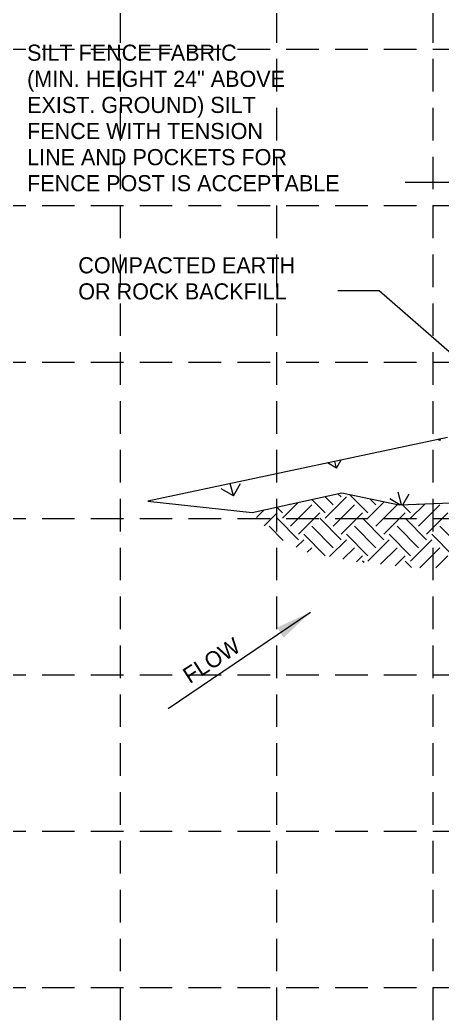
# Model space of a CAD drawing. Header units: inches. Extents: x 2525137 to 2526060, y 7086153 to 7086731.
# Drawn here: x 2525906.1 to 2525945, y 7086352.8 to 7086444.5 of the extents above; entities that cross this region are included whole.
import ezdxf
from ezdxf.enums import TextEntityAlignment as Align

# ---------------------------------------------------------------- set-up
doc = ezdxf.new("R2010")
doc.units = ezdxf.units.IN
doc.header["$MEASUREMENT"] = 0
doc.linetypes.add('HIDDEN', pattern=[0.375, 0.25, -0.125])
doc.layers.add('E-ROW', color=5, linetype='Continuous')
doc.layers.add('GRID', color=254, linetype='HIDDEN')
doc.styles.add('L300', font='UNIV.shx', dxfattribs={"oblique": 15, "height": 6})
doc.styles.add('Style-ENGINEERING', font='ENGINEERING.shx')

# ---------------------------------------------------------------- blocks, each defined once
blk = doc.blocks.new('A$C6C18579E')
at = {"color": 7, "linetype": 'Continuous', "lineweight": 0}
for p, q in [((18.746, 48.838), (28.592, 48.838)), ((17.456, 43.466), (15.393, 43.466)), ((24.32, 37.463), (17.456, 43.466)), ((20.844, 36.201), (5.98, 33.045)), ((20.452, 36.044), (20.36, 36.098)), ((20.452, 36.044), (20.434, 36.114)), ((20.452, 36.044), (20.5, 36.127)), ((15.338, 34.674), (15.573, 35.081)), ((15.338, 34.674), (14.885, 34.935)), ((15.338, 34.674), (15.248, 35.012)), ((10.224, 33.303), (9.616, 33.655)), ((10.224, 33.303), (10.061, 33.911)), ((10.224, 33.303), (10.574, 33.912)), ((11.155, 32.474), (15.596, 33.449)), ((14.77, 32.458), (14.106, 33.122)), ((15.167, 32.856), (14.758, 33.265)), ((14.77, 32.194), (15.829, 33.253)), ((15.564, 33.253), (15.409, 33.408)), ((15.596, 33.449), (18.443, 32.858)), ((16.888, 32.458), (15.977, 33.369)), ((17.285, 32.856), (16.979, 33.162)), ((18.481, 32.859), (17.972, 33.153)), ((18.564, 32.862), (18.398, 33.48)), ((18.616, 32.865), (18.932, 33.41)), ((5.98, 33.045), (11.155, 32.474)), ((11.373, 32.239), (11.737, 32.602)), ((12.652, 32.458), (12.37, 32.741)), ((12.652, 32.194), (13.433, 32.974)), ((13.049, 32.856), (13.021, 32.884)), ((13.049, 31.796), (14.109, 32.856)), ((15.167, 31.796), (16.226, 32.856)), ((16.888, 32.194), (17.705, 33.011)), ((17.285, 31.796), (18.344, 32.856)), ((18.443, 32.858), (21.021, 32.961)), ((19.006, 32.458), (18.6, 32.864)), ((19.006, 32.194), (19.722, 32.909)), ((19.403, 32.856), (19.364, 32.895)), ((19.403, 31.796), (20.462, 32.856)), ((11.755, 31.826), (12.387, 32.458)), ((13.447, 31.134), (12.387, 32.194)), ((13.447, 31.399), (14.505, 32.458)), ((15.564, 31.134), (14.505, 32.194)), ((15.564, 31.399), (16.623, 32.458)), ((17.683, 31.134), (16.623, 32.194)), ((17.683, 31.399), (18.741, 32.458)), ((19.8, 31.134), (18.741, 32.194)), ((19.8, 31.399), (20.859, 32.458)), ((12.699, 31.089), (11.99, 31.796)), ((15.167, 30.737), (14.109, 31.796)), ((17.285, 30.737), (16.226, 31.796)), ((19.403, 30.737), (18.344, 31.796)), ((21.521, 30.737), (20.462, 31.796)), ((13.331, 30.755), (13.711, 31.134)), ((14.77, 30.34), (13.711, 31.399)), ((14.988, 30.293), (15.829, 31.134)), ((16.888, 30.34), (15.829, 31.399)), ((16.888, 30.075), (17.947, 31.134)), ((19.006, 30.34), (17.947, 31.399)), ((19.006, 30.075), (20.065, 31.134)), ((21.124, 30.34), (20.065, 31.399)), ((13.882, 30.512), (14.109, 30.737)), ((15.65, 30.162), (16.226, 30.737)), ((17.521, 29.914), (18.344, 30.737)), ((19.466, 29.741), (20.462, 30.737)), ((16.318, 30.035), (16.623, 30.34)), ((18.243, 29.842), (18.741, 30.34)), ((20.256, 29.737), (20.859, 30.34)), ((16.702, 29.997), (16.623, 30.075)), ((19.057, 29.759), (18.741, 30.075)), ((6.991, 22.771), (14.042, 27.541))]:
    blk.add_line(p, q, dxfattribs=at)
at = {"color": 7, "linetype": 'Continuous', "lineweight": 0, "extrusion": (0, 0, -1)}
blk.add_solid([(-12.386, 26.782), (-12.722, 26.286), (-14.042, 27.541)], dxfattribs=at)
at = {"color": 7, "linetype": 'Continuous', "lineweight": 0, "style": 'Style-ENGINEERING', "width": 1}
for s, p in [('SILT FENCE FABRIC', (0, 54.855)), ('(MIN. HEIGHT 24" ABOVE', (0, 53.561)), ('EXIST. GROUND) SILT', (0, 52.268)), ('FENCE WITH TENSION', (0, 50.975)), ('LINE AND POCKETS FOR', (0, 49.682)), ('FENCE POST IS ACCEPTABLE', (0, 48.389)), ('COMPACTED EARTH', (2.537, 44.325)), ('OR ROCK BACKFILL', (2.537, 43.032))]:
    blk.add_text(s, height=0.79872, dxfattribs=at).set_placement(p)
at = {"color": 7, "linetype": 'Continuous', "lineweight": 0, "style": 'Style-ENGINEERING', "oblique": 0}
blk.add_text('FLOW', height=0.7987, rotation=32.9274, dxfattribs=at).set_placement((9.357, 24.816), align=Align.CENTER)

msp = doc.modelspace()

# ---------------------------------------------------------------- linework, layer by layer
at = {"layer": 'GRID', "color": 252, "linetype": 'HIDDEN', "lineweight": 0, "ltscale": 12}
for p, q in [((2525915.298, 7086715.388), (2525915.298, 7086211.324)), ((2525929.698, 7086715.388), (2525929.698, 7086211.324)), ((2525944.098, 7086715.388), (2525944.098, 7086327.168)), ((2525152.098, 7086441.788), (2526044.898, 7086441.788)), ((2525152.098, 7086427.388), (2526044.898, 7086427.388)), ((2525152.098, 7086412.988), (2526044.898, 7086412.988)), ((2525152.098, 7086398.588), (2526044.898, 7086398.588)), ((2525152.098, 7086384.188), (2526044.898, 7086384.188)), ((2525152.098, 7086369.788), (2526044.898, 7086369.788)), ((2525152.098, 7086355.388), (2526044.898, 7086355.388))]:
    msp.add_line(p, q, dxfattribs=at)

# ---------------------------------------------------------------- block references
at = {"xscale": 1.859000000054948, "yscale": 1.858999999938533, "zscale": 1.859}
msp.add_blockref('A$C6C18579E', (2525906.717, 7086338.752), dxfattribs=at)

# ---------------------------------------------------------------- texts
at = {"layer": 'E-ROW', "color": 7, "ltscale": 0.5, "insert": (2525858.636, 7086333.424, 1945.293), "char_height": 13.5, "width": 314.39812, "attachment_point": 1, "rotation": 76.70639, "style": 'L300'}
msp.add_mtext('{\\fArial|b0|i0|c0|p34;US 75 (CENTRAL EXPRESSWAY)}', dxfattribs=at)

doc.saveas('drawing.dxf')
